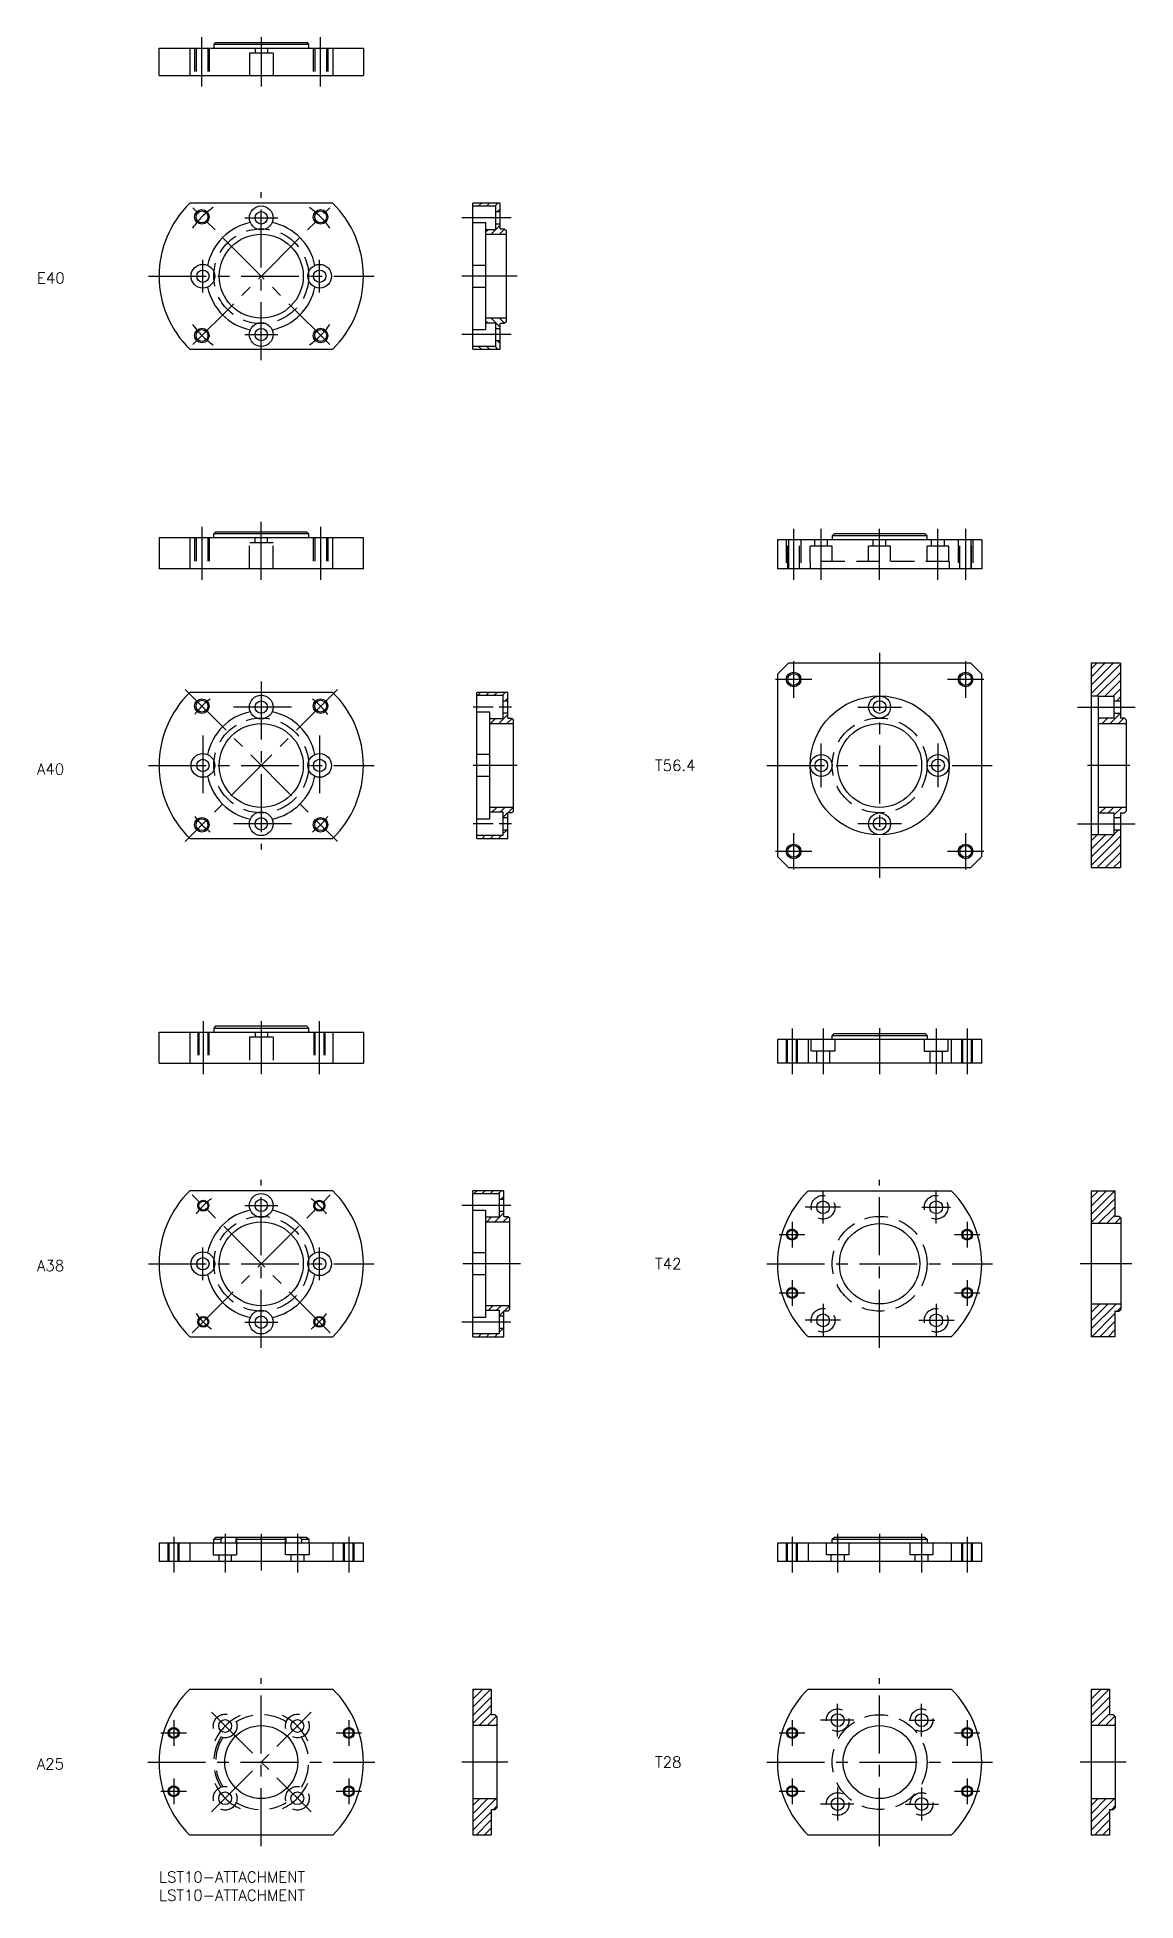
# Model space of a CAD drawing. Extents: x -33 to 268, y -8 to 503.
import ezdxf

# ---------------------------------------------------------------- set-up
doc = ezdxf.new("R2010")
doc.units = 0
doc.header["$LTSCALE"] = 0.5
doc.linetypes.add('CENTER', pattern=[50.8, 31.75, -6.35, 6.35, -6.35])
doc.linetypes.add('DASHED', pattern=[19.05, 12.7, -6.35])
for name, color, linetype in [('MSM_CENTER', 1, 'CENTER'), ('MSM_CONTINUOUS', 7, 'CONTINUOUS'), ('MSM_DASHED', 4, 'DASHED'), ('MSM_NARROW', 5, 'CONTINUOUS'), ('MSM_PART_NUMBER', 7, 'CONTINUOUS')]:
    doc.layers.add(name, color=color, linetype=linetype)
doc.styles.get("Standard").update_dxf_attribs({"font": 'txt.shx', "height": 3, "bigfont": 'bigfont.shx'})

# ---------------------------------------------------------------- blocks, each defined once
blk = doc.blocks.new('*U89')
at = {"layer": 'MSM_PART_NUMBER'}
blk.add_text('T56.4', height=3, dxfattribs=at).set_placement((135.97, 301.7))
blk = doc.blocks.new('*U90')
at = {"layer": 'MSM_PART_NUMBER'}
blk.add_text('A40', height=3, dxfattribs=at).set_placement((-33.48, 300.7))

msp = doc.modelspace()

# ---------------------------------------------------------------- linework, layer by layer
at = {"layer": 'MSM_CENTER'}
for p, q in [((11.74, 489.3), (11.74, 502.8)), ((28, 502.8), (28, 489.3)), ((44.26, 489.3), (44.26, 502.8)), ((28, 414.3), (28, 460.3)), ((9.24, 418.54), (46.76, 456.06)), ((46.76, 418.54), (9.24, 456.06)), ((23.5, 453.3), (32.5, 453.3)), ((96.5, 453.3), (83, 453.3)), ((12, 432.8), (12, 441.8)), ((44, 432.8), (44, 441.8)), ((-2.95, 437.3), (58.95, 437.3)), ((98.1, 437.3), (83, 437.3)), ((23.5, 421.3), (32.5, 421.3)), ((96.5, 421.3), (83, 421.3)), ((11.74, 368.56), (11.74, 354.06)), ((28, 354.06), (28, 370.16)), ((44.26, 368.56), (44.26, 354.06)), ((173.92, 368.06), (173.92, 354.06)), ((181.49, 354.06), (181.49, 368.06)), ((197.49, 354.06), (197.49, 368.06)), ((213.49, 354.06), (213.49, 368.06)), ((221.06, 368.06), (221.06, 354.06)), ((197.49, 334.02), (197.49, 272.38)), ((173.92, 331.77), (173.92, 321.77)), ((221.06, 331.77), (221.06, 321.77)), ((48.86, 324.06), (7.14, 282.34)), ((7.14, 324.06), (48.86, 282.34)), ((28, 326.2), (28, 280.2)), ((178.92, 326.77), (168.92, 326.77)), ((226.06, 326.77), (216.06, 326.77)), ((36.25, 319.2), (19.75, 319.2)), ((91.55, 319.2), (86.05, 319.2)), ((96.55, 319.2), (93.25, 319.2)), ((191.49, 319.2), (203.49, 319.2)), ((251.69, 319.2), (267.69, 319.2)), ((12, 311.45), (12, 294.95)), ((44, 311.45), (44, 294.95)), ((181.49, 297.2), (181.49, 309.2)), ((213.49, 309.2), (213.49, 297.2)), ((-2.95, 303.2), (58.95, 303.2)), ((98.15, 303.2), (86.05, 303.2)), ((166.54, 303.2), (228.31, 303.2)), ((266.09, 303.2), (254.49, 303.2)), ((36.25, 287.2), (19.75, 287.2)), ((91.55, 287.2), (86.05, 287.2)), ((96.55, 287.2), (93.25, 287.2)), ((203.49, 287.2), (191.49, 287.2)), ((251.69, 287.2), (267.69, 287.2)), ((173.92, 284.63), (173.92, 274.63)), ((221.06, 284.63), (221.06, 274.63)), ((178.92, 279.63), (168.92, 279.63)), ((226.06, 279.63), (216.06, 279.63)), ((12.09, 233.1), (12.09, 218.6)), ((28, 233.1), (28, 218.6)), ((43.91, 233.1), (43.91, 218.6)), ((173.49, 231.1), (173.49, 218.6)), ((181.99, 231.1), (181.99, 218.6)), ((197.49, 231.2), (197.49, 218.6)), ((212.99, 231.1), (212.99, 218.6)), ((221.49, 231.1), (221.49, 218.6)), ((28, 143.6), (28, 189.6)), ((197.49, 143.6), (197.49, 189.6)), ((9.1, 147.7), (46.9, 185.5)), ((46.9, 147.7), (9.1, 185.5)), ((181.99, 177.6), (181.99, 186.6)), ((212.99, 177.6), (212.99, 186.6)), ((23.5, 182.6), (32.5, 182.6)), ((96.45, 182.6), (82.95, 182.6)), ((186.73, 182.1), (177.05, 182.1)), ((209.05, 182.1), (216.94, 182.1)), ((169.99, 174.6), (176.99, 174.6)), ((173.49, 178.1), (173.49, 171.1)), ((217.99, 174.6), (224.99, 174.6)), ((221.49, 178.1), (221.49, 171.1)), ((12, 162.1), (12, 171.1)), ((44, 162.1), (44, 171.1)), ((-2.95, 166.6), (58.95, 166.6)), ((99.1, 166.6), (82.95, 166.6)), ((166.54, 166.6), (228.44, 166.6)), ((266.59, 166.6), (252.49, 166.6)), ((169.99, 158.6), (176.99, 158.6)), ((173.49, 162.1), (173.49, 155.1)), ((217.99, 158.6), (224.99, 158.6)), ((221.49, 162.1), (221.49, 155.1)), ((181.99, 155.6), (181.99, 146.6)), ((212.99, 155.6), (212.99, 146.6)), ((23.5, 150.6), (32.5, 150.6)), ((96.45, 150.6), (82.95, 150.6)), ((186.73, 151.1), (177.05, 151.1)), ((208.25, 151.1), (217.94, 151.1)), ((18.09, 92.6), (18.09, 82)), ((28, 92.6), (28, 82.5)), ((37.91, 92.6), (37.91, 82)), ((185.99, 92.6), (185.99, 82)), ((197.49, 92.6), (197.49, 82)), ((208.99, 92.6), (208.99, 82)), ((4, 91.72), (4, 82)), ((52, 91.72), (52, 82)), ((173.49, 91.72), (173.49, 82)), ((221.49, 91.72), (221.49, 82)), ((28, 7), (28, 53)), ((197.49, 7), (197.49, 53)), ((185.99, 37), (185.99, 46)), ((208.99, 37), (208.99, 46)), ((4, 41.5), (4, 34.5)), ((14.34, 43.66), (41.66, 16.34)), ((14.34, 16.34), (41.66, 43.66)), ((52, 41.5), (52, 34.5)), ((173.49, 41.5), (173.49, 34.5)), ((190.43, 41.5), (181.31, 41.5)), ((205.55, 41.5), (212.67, 41.5)), ((221.49, 41.5), (221.49, 34.5)), ((0.5, 38), (7.5, 38)), ((48.5, 38), (55.5, 38)), ((169.99, 38), (176.99, 38)), ((217.99, 38), (224.99, 38)), ((-3.12, 30), (59.12, 30)), ((95.6, 30), (83, 30)), ((166.54, 30), (228.44, 30)), ((265.09, 30), (252.49, 30)), ((0.5, 22), (7.5, 22)), ((4, 25.5), (4, 18.5)), ((48.5, 22), (55.5, 22)), ((52, 25.5), (52, 18.5)), ((169.99, 22), (176.99, 22)), ((173.49, 25.5), (173.49, 18.5)), ((185.99, 23), (185.99, 14)), ((208.99, 23), (208.99, 14)), ((217.99, 22), (224.99, 22)), ((221.49, 25.5), (221.49, 18.5)), ((190.43, 18.5), (181.31, 18.5)), ((204.55, 18.5), (213.67, 18.5))]:
    msp.add_line(p, q, dxfattribs=at)
for centre, radius, start, end in [((28, 437.3), 23, 125.0229, 144.9771), ((28, 437.3), 23, 35.0229, 54.9771), ((28, 437.3), 23, 215.0229, 234.9771), ((28, 437.3), 23, 305.0229, 324.9771), ((28, 303.2), 23, 127.5053, 142.4947), ((28, 303.2), 23, 37.5053, 52.4947), ((28, 303.2), 23, 217.5053, 232.4947), ((28, 303.2), 23, 307.5053, 322.4947), ((28, 166.6), 22.5, 127.3549, 142.6451), ((28, 166.6), 22.5, 37.3549, 52.6451), ((28, 166.6), 22.5, 217.3549, 232.6451), ((28, 166.6), 22.5, 307.3549, 322.6451), ((28, 30), 14, 114.4948, 155.6411), ((28, 30), 14, 24.3589, 65.5052), ((28, 30), 14, 204.3589, 245.5052), ((28, 30), 14, 294.4948, 335.6411)]:
    msp.add_arc(centre, radius, start, end, dxfattribs=at)
at = {"layer": 'MSM_CONTINUOUS'}
for p, q in [((15.5, 501.4), (15, 500.9)), ((15, 500.9), (15, 499.8)), ((15, 500.9), (41, 500.9)), ((15.5, 501.4), (40.5, 501.4)), ((41, 500.9), (40.5, 501.4)), ((41, 499.8), (41, 500.9)), ((0, 492.3), (0, 499.8)), ((0, 499.8), (56, 499.8)), ((8.4, 499.8), (8.4, 492.3)), ((47.6, 499.8), (47.6, 492.3)), ((56, 499.8), (56, 492.3)), ((0, 492.3), (56, 492.3)), ((47.6, 457.3), (8.4, 457.3)), ((86, 417.3), (86, 457.3)), ((93.5, 457.3), (86, 457.3)), ((86, 456.55), (92.2, 456.55)), ((92.2, 456.55), (92.2, 450.05)), ((92.2, 455), (93.5, 455)), ((93.5, 450.3), (93.5, 457.3)), ((86, 452), (89.5, 452)), ((89.5, 452), (89.5, 422.6)), ((92.2, 450.05), (89.5, 450.05)), ((93.5, 451.6), (92.2, 451.6)), ((93.5, 450.3), (94.6, 450.3)), ((94.6, 450.3), (95.1, 449.8)), ((95.1, 449.8), (95.1, 424.8)), ((89.5, 448.8), (95.1, 448.8)), ((89.5, 440.28), (86, 440.28)), ((86, 434.32), (89.5, 434.32)), ((95.1, 425.8), (89.5, 425.8)), ((89.5, 424.55), (92.2, 424.55)), ((92.2, 424.55), (92.2, 418.05)), ((94.6, 424.3), (93.5, 424.3)), ((93.5, 417.3), (93.5, 424.3)), ((95.1, 424.8), (94.6, 424.3)), ((89.5, 422.6), (86, 422.6)), ((92.2, 423), (93.5, 423)), ((93.5, 419.6), (92.2, 419.6)), ((8.4, 417.3), (47.6, 417.3)), ((92.2, 418.05), (86, 418.05)), ((86, 417.3), (93.5, 417.3)), ((0, 365.56), (0, 357.06)), ((56, 365.56), (0, 365.56)), ((8.4, 365.56), (8.4, 357.06)), ((15.5, 367.16), (15, 366.66)), ((15, 365.56), (15, 366.66)), ((41, 366.66), (15, 366.66)), ((40.5, 367.16), (15.5, 367.16)), ((40.5, 367.16), (41, 366.66)), ((41, 365.56), (41, 366.66)), ((47.6, 357.06), (47.6, 365.56)), ((56, 357.06), (56, 365.56)), ((169.49, 365.06), (169.49, 357.06)), ((225.49, 365.06), (169.49, 365.06)), ((172.49, 365.06), (172.49, 357.06)), ((184.99, 366.66), (184.49, 366.16)), ((184.49, 366.16), (184.49, 365.06)), ((210.49, 366.16), (184.49, 366.16)), ((209.99, 366.66), (184.99, 366.66)), ((209.99, 366.66), (210.49, 366.16)), ((210.49, 365.06), (210.49, 366.16)), ((222.49, 365.06), (222.49, 357.06)), ((225.49, 365.06), (225.49, 357.06)), ((56, 357.06), (0, 357.06)), ((225.49, 357.06), (169.49, 357.06)), ((172.49, 331.2), (169.49, 328.2)), ((169.49, 328.2), (169.49, 278.2)), ((222.49, 331.2), (172.49, 331.2)), ((225.49, 328.2), (222.49, 331.2)), ((225.49, 278.2), (225.49, 328.2)), ((263.49, 331.2), (255.49, 331.2)), ((255.49, 331.2), (255.49, 275.2)), ((263.49, 331.2), (263.49, 316.2)), ((47.6, 323.2), (8.4, 323.2)), ((87.05, 283.2), (87.05, 323.2)), ((95.55, 323.2), (87.05, 323.2)), ((87.05, 322.45), (94.25, 322.45)), ((94.25, 322.45), (94.25, 315.95)), ((95.55, 316.2), (95.55, 323.2)), ((255.49, 322.25), (257.49, 322.25)), ((257.49, 284.15), (257.49, 322.25)), ((257.49, 322.2), (261.69, 322.2)), ((261.69, 322.2), (261.69, 316.2)), ((87.05, 317.9), (90.55, 317.9)), ((90.55, 317.9), (90.55, 288.5)), ((94.25, 320.9), (95.55, 320.9)), ((95.55, 317.5), (94.25, 317.5)), ((261.69, 320.95), (263.49, 320.95)), ((263.49, 317.45), (261.69, 317.45)), ((94.25, 315.95), (90.55, 315.95)), ((90.55, 314.7), (97.15, 314.7)), ((95.55, 316.2), (96.65, 316.2)), ((96.65, 316.2), (97.15, 315.7)), ((97.15, 290.7), (97.15, 315.7)), ((261.69, 316.2), (257.49, 316.2)), ((257.49, 314.7), (265.09, 314.7)), ((264.59, 316.2), (263.49, 316.2)), ((264.59, 316.2), (265.09, 315.7)), ((265.09, 315.7), (265.09, 290.7)), ((90.55, 306.18), (87.05, 306.18)), ((87.05, 300.22), (90.55, 300.22)), ((97.15, 291.7), (90.55, 291.7)), ((265.09, 291.7), (257.49, 291.7)), ((90.55, 288.5), (87.05, 288.5)), ((90.55, 290.45), (94.25, 290.45)), ((94.25, 290.45), (94.25, 283.95)), ((94.25, 288.9), (95.55, 288.9)), ((96.65, 290.2), (95.55, 290.2)), ((95.55, 283.2), (95.55, 290.2)), ((97.15, 290.7), (96.65, 290.2)), ((257.49, 290.2), (261.69, 290.2)), ((261.69, 290.2), (261.69, 284.2)), ((261.69, 288.95), (263.49, 288.95)), ((263.49, 290.2), (264.59, 290.2)), ((263.49, 290.2), (263.49, 275.2)), ((265.09, 290.7), (264.59, 290.2)), ((8.4, 283.2), (47.6, 283.2)), ((94.25, 283.95), (87.05, 283.95)), ((87.05, 283.2), (95.55, 283.2)), ((95.55, 285.5), (94.25, 285.5)), ((257.49, 284.15), (255.49, 284.15)), ((261.69, 284.2), (257.49, 284.2)), ((263.49, 285.45), (261.69, 285.45)), ((169.49, 278.2), (172.49, 275.2)), ((222.49, 275.2), (225.49, 278.2)), ((172.49, 275.2), (222.49, 275.2)), ((255.49, 275.2), (263.49, 275.2)), ((0, 221.6), (0, 230.1)), ((0, 230.1), (56, 230.1)), ((8.4, 230.1), (8.4, 221.6)), ((15.5, 231.7), (15, 231.2)), ((15, 231.2), (15, 230.1)), ((15, 231.2), (41, 231.2)), ((40.5, 231.7), (15.5, 231.7)), ((41, 231.2), (40.5, 231.7)), ((41, 230.1), (41, 231.2)), ((47.6, 230.1), (47.6, 221.6)), ((56, 230.1), (56, 221.6)), ((169.49, 228.1), (169.49, 221.6)), ((225.49, 228.1), (169.49, 228.1)), ((177.9, 228.1), (177.9, 221.6)), ((184.49, 229.2), (184.99, 229.7)), ((184.49, 228.1), (184.49, 229.2)), ((184.49, 229.2), (210.49, 229.2)), ((184.99, 229.7), (209.99, 229.7)), ((209.99, 229.7), (210.49, 229.2)), ((210.49, 229.2), (210.49, 228.1)), ((217.09, 228.1), (217.09, 221.6)), ((225.49, 221.6), (225.49, 228.1)), ((0, 221.6), (56, 221.6)), ((225.49, 221.6), (169.49, 221.6)), ((47.6, 186.6), (8.4, 186.6)), ((86, 146.6), (86, 186.6)), ((94.5, 186.6), (86, 186.6)), ((86, 185.85), (93.2, 185.85)), ((93.2, 185.85), (93.2, 179.35)), ((93.2, 184.3), (94.5, 184.3)), ((94.5, 179.6), (94.5, 186.6)), ((177.9, 186.6), (217.09, 186.6)), ((255.49, 186.6), (255.49, 146.6)), ((255.49, 186.6), (261.99, 186.6)), ((261.99, 186.6), (261.99, 179.6)), ((86, 181.3), (89.5, 181.3)), ((89.5, 181.3), (89.5, 151.9)), ((93.2, 179.35), (89.5, 179.35)), ((94.5, 180.9), (93.2, 180.9)), ((94.5, 179.6), (95.6, 179.6)), ((95.6, 179.6), (96.1, 179.1)), ((96.1, 154.1), (96.1, 179.1)), ((263.09, 179.6), (261.99, 179.6)), ((263.59, 179.1), (263.09, 179.6)), ((263.59, 179.1), (263.59, 154.1)), ((89.5, 178.1), (96.1, 178.1)), ((263.59, 177.6), (255.49, 177.6)), ((89.5, 169.58), (86, 169.58)), ((86, 163.62), (89.5, 163.62)), ((96.1, 155.1), (89.5, 155.1)), ((89.5, 153.85), (93.2, 153.85)), ((93.2, 153.85), (93.2, 147.35)), ((95.6, 153.6), (94.5, 153.6)), ((94.5, 146.6), (94.5, 153.6)), ((96.1, 154.1), (95.6, 153.6)), ((255.49, 155.6), (263.59, 155.6)), ((261.99, 153.6), (263.09, 153.6)), ((261.99, 153.6), (261.99, 146.6)), ((263.09, 153.6), (263.59, 154.1)), ((89.5, 151.9), (86, 151.9)), ((93.2, 152.3), (94.5, 152.3)), ((94.5, 148.9), (93.2, 148.9)), ((8.4, 146.6), (47.6, 146.6)), ((93.2, 147.35), (86, 147.35)), ((86, 146.6), (94.5, 146.6)), ((217.09, 146.6), (177.9, 146.6)), ((261.99, 146.6), (255.49, 146.6)), ((0, 90), (0, 85)), ((56, 90), (0, 90)), ((8.4, 90), (8.4, 85)), ((15, 91.1), (15.5, 91.6)), ((15, 90), (15, 91.1)), ((15, 91.1), (16.93, 91.1)), ((40.5, 91.6), (15.5, 91.6)), ((17.46, 91.6), (16.93, 91.1)), ((16.93, 91.1), (16.93, 90)), ((21.14, 91.1), (21.29, 91.6)), ((21.14, 90), (21.14, 91.1)), ((21.14, 91.1), (34.86, 91.1)), ((34.86, 91.1), (34.71, 91.6)), ((34.86, 90), (34.86, 91.1)), ((38.54, 91.6), (39.04, 91.1)), ((39.04, 91.1), (39.04, 90)), ((39.04, 91.1), (41, 91.1)), ((40.5, 91.6), (41, 91.1)), ((41, 91.1), (41, 90)), ((47.6, 90), (47.6, 85)), ((56, 85), (56, 90)), ((169.49, 90), (169.49, 85)), ((225.49, 90), (169.49, 90)), ((177.9, 90), (177.9, 85)), ((184.49, 91.1), (184.99, 91.6)), ((184.49, 90), (184.49, 91.1)), ((184.49, 91.1), (210.49, 91.1)), ((209.99, 91.6), (184.99, 91.6)), ((209.99, 91.6), (210.49, 91.1)), ((210.49, 91.1), (210.49, 90)), ((217.09, 90), (217.09, 85)), ((225.49, 85), (225.49, 90)), ((56, 85), (0, 85)), ((225.49, 85), (169.49, 85)), ((8.4, 50), (47.6, 50)), ((86, 50), (91, 50)), ((86, 50), (86, 10)), ((91, 50), (91, 43)), ((177.9, 50), (217.09, 50)), ((255.49, 50), (255.49, 10)), ((255.49, 50), (260.49, 50)), ((260.49, 50), (260.49, 43)), ((92.1, 43), (91, 43)), ((92.6, 42.5), (92.1, 43)), ((92.6, 42.5), (92.6, 17.5)), ((261.59, 43), (260.49, 43)), ((262.09, 42.5), (261.59, 43)), ((262.09, 42.5), (262.09, 17.5)), ((92.6, 40), (86, 40)), ((262.09, 40), (255.49, 40)), ((86, 20), (92.6, 20)), ((91, 17), (92.1, 17)), ((91, 17), (91, 10)), ((92.1, 17), (92.6, 17.5)), ((255.49, 20), (262.09, 20)), ((260.49, 17), (261.59, 17)), ((260.49, 17), (260.49, 10)), ((261.59, 17), (262.09, 17.5)), ((47.6, 10), (8.4, 10)), ((91, 10), (86, 10)), ((217.09, 10), (177.9, 10)), ((260.49, 10), (255.49, 10))]:
    msp.add_line(p, q, dxfattribs=at)
for centre, radius in [((11.74, 453.56), 1.62), ((28, 453.3), 3.25), ((28, 453.3), 1.7), ((44.26, 453.56), 1.62), ((28, 437.3), 11.5), ((12, 437.3), 3.25), ((44, 437.3), 3.25), ((12, 437.3), 1.7), ((44, 437.3), 1.7), ((28, 421.3), 3.25), ((11.74, 421.04), 1.62), ((28, 421.3), 1.7), ((44.26, 421.04), 1.62), ((173.92, 326.77), 1.62), ((221.06, 326.77), 1.62), ((28, 319.2), 3.25), ((197.49, 303.2), 19.05), ((197.49, 319.2), 3), ((11.74, 319.46), 1.62), ((28, 319.2), 1.7), ((44.26, 319.46), 1.62), ((197.49, 319.2), 1.75), ((28, 303.2), 11.5), ((197.49, 303.2), 11.5), ((12, 303.2), 3.25), ((12, 303.2), 1.7), ((44, 303.2), 3.25), ((44, 303.2), 1.7), ((181.49, 303.2), 3), ((181.49, 303.2), 1.75), ((213.49, 303.2), 3), ((213.49, 303.2), 1.75), ((11.74, 286.94), 1.62), ((28, 287.2), 3.25), ((28, 287.2), 1.7), ((44.26, 286.94), 1.62), ((197.49, 287.2), 3), ((197.49, 287.2), 1.75), ((173.92, 279.63), 1.62), ((221.06, 279.63), 1.62), ((28, 182.6), 3.25), ((28, 182.6), 1.7), ((12.09, 182.51), 1.23), ((43.91, 182.51), 1.23), ((181.99, 182.1), 1.75), ((212.99, 182.1), 1.75), ((28, 166.6), 11.5), ((173.49, 174.6), 1.23), ((197.49, 166.6), 11), ((221.49, 174.6), 1.23), ((12, 166.6), 3.25), ((44, 166.6), 3.25), ((12, 166.6), 1.7), ((44, 166.6), 1.7), ((173.49, 158.6), 1.23), ((221.49, 158.6), 1.23), ((28, 150.6), 3.25), ((12.09, 150.69), 1.23), ((28, 150.6), 1.7), ((43.91, 150.69), 1.23), ((181.99, 151.1), 1.75), ((212.99, 151.1), 1.75), ((18.1, 39.9), 1.75), ((37.9, 39.9), 1.75), ((185.99, 41.5), 1.75), ((208.99, 41.5), 1.75), ((4, 38), 1.23), ((28, 30), 10), ((52, 38), 1.23), ((173.49, 38), 1.23), ((197.49, 30), 10), ((221.49, 38), 1.23), ((4, 22), 1.23), ((18.1, 20.1), 1.75), ((37.9, 20.1), 1.75), ((52, 22), 1.23), ((173.49, 22), 1.23), ((221.49, 22), 1.23), ((185.99, 18.5), 1.75), ((208.99, 18.5), 1.75)]:
    msp.add_circle(centre, radius, dxfattribs=at)
for centre, radius, start, end in [((28, 437.3), 28, 134.4153, 225.5847), ((28, 437.3), 28, 314.4153, 45.5847), ((28, 437.3), 15, 101.4558, 168.5442), ((28, 437.3), 15, 11.4558, 78.5442), ((28, 437.3), 15, 191.4558, 258.5442), ((28, 437.3), 15, 281.4558, 348.5442), ((28, 303.2), 28, 134.4153, 225.5847), ((28, 303.2), 28, 314.4153, 45.5847), ((28, 303.2), 15, 101.4558, 168.5442), ((28, 303.2), 15, 11.4558, 78.5442), ((28, 303.2), 15, 191.4558, 258.5442), ((28, 303.2), 15, 281.4558, 348.5442), ((28, 166.6), 28, 134.4153, 225.5847), ((28, 166.6), 28, 314.4153, 45.5847), ((197.49, 166.6), 28, 134.4153, 225.5847), ((197.49, 166.6), 28, 314.4153, 45.5847), ((28, 166.6), 15, 101.4558, 168.5442), ((28, 166.6), 15, 11.4558, 78.5442), ((28, 166.6), 15, 191.4558, 258.5442), ((28, 166.6), 15, 281.4558, 348.5442), ((28, 30), 28, 134.4153, 225.5847), ((28, 30), 28, 314.4153, 45.5847), ((197.49, 30), 28, 134.4153, 225.5847), ((197.49, 30), 28, 314.4153, 45.5847)]:
    msp.add_arc(centre, radius, start, end, dxfattribs=at)
at = {"layer": 'MSM_DASHED'}
for p, q in [((9.74, 499.8), (9.74, 492.3)), ((10.12, 499.8), (10.12, 492.3)), ((13.36, 499.8), (13.36, 492.3)), ((13.74, 499.8), (13.74, 492.3)), ((24.75, 498.5), (24.75, 492.3)), ((24.75, 498.5), (31.25, 498.5)), ((26.3, 499.8), (26.3, 498.5)), ((29.7, 499.8), (29.7, 498.5)), ((31.25, 498.5), (31.25, 492.3)), ((42.26, 499.8), (42.26, 492.3)), ((42.64, 499.8), (42.64, 492.3)), ((45.88, 499.8), (45.88, 492.3)), ((46.26, 499.8), (46.26, 492.3)), ((9.74, 365.56), (9.74, 357.06)), ((10.12, 365.56), (10.12, 357.06)), ((13.36, 365.56), (13.36, 357.06)), ((13.74, 365.56), (13.74, 357.06)), ((24.75, 357.06), (24.75, 364.26)), ((31.25, 364.26), (24.75, 364.26)), ((26.3, 364.26), (26.3, 365.56)), ((29.7, 364.26), (29.7, 365.56)), ((31.25, 357.06), (31.25, 364.26)), ((42.26, 365.56), (42.26, 357.06)), ((42.64, 365.56), (42.64, 357.06)), ((45.88, 365.56), (45.88, 357.06)), ((46.26, 365.56), (46.26, 357.06)), ((171.92, 365.06), (171.92, 357.06)), ((172.3, 357.06), (172.3, 365.06)), ((175.54, 357.06), (175.54, 365.06)), ((175.92, 365.06), (175.92, 357.06)), ((178.49, 359.06), (178.49, 363.26)), ((184.49, 363.26), (178.49, 363.26)), ((179.74, 363.26), (179.74, 365.06)), ((183.24, 363.26), (183.24, 365.06)), ((184.49, 359.06), (184.49, 363.26)), ((194.49, 359.06), (194.49, 363.26)), ((200.49, 363.26), (194.49, 363.26)), ((195.74, 363.26), (195.74, 365.06)), ((199.24, 363.26), (199.24, 365.06)), ((200.49, 359.06), (200.49, 363.26)), ((210.49, 359.06), (210.49, 363.26)), ((216.49, 363.26), (210.49, 363.26)), ((211.74, 363.26), (211.74, 365.06)), ((215.24, 363.26), (215.24, 365.06)), ((216.49, 359.06), (216.49, 363.26)), ((219.06, 365.06), (219.06, 357.06)), ((219.44, 357.06), (219.44, 365.06)), ((222.68, 357.06), (222.68, 365.06)), ((223.06, 365.06), (223.06, 357.06)), ((178.44, 359.06), (178.44, 357.06)), ((216.54, 359.06), (178.44, 359.06)), ((216.54, 359.06), (216.54, 357.06)), ((10.59, 230.1), (10.59, 221.6)), ((10.86, 230.1), (10.86, 221.6)), ((13.32, 230.1), (13.32, 221.6)), ((13.59, 230.1), (13.59, 221.6)), ((26.3, 230.1), (26.3, 228.8)), ((29.7, 230.1), (29.7, 228.8)), ((42.41, 230.1), (42.41, 221.6)), ((42.68, 230.1), (42.68, 221.6)), ((45.14, 230.1), (45.14, 221.6)), ((45.41, 230.1), (45.41, 221.6)), ((24.75, 228.8), (24.75, 221.6)), ((24.75, 228.8), (31.25, 228.8)), ((31.25, 228.8), (31.25, 221.6)), ((171.99, 221.6), (171.99, 228.1)), ((172.26, 221.6), (172.26, 228.1)), ((174.72, 221.6), (174.72, 228.1)), ((174.99, 221.6), (174.99, 228.1)), ((178.74, 224.9), (178.74, 228.1)), ((185.24, 224.9), (178.74, 224.9)), ((180.24, 221.6), (180.24, 224.9)), ((183.74, 224.9), (183.74, 221.6)), ((185.24, 228.1), (185.24, 224.9)), ((209.74, 228.1), (209.74, 224.9)), ((209.74, 224.9), (216.24, 224.9)), ((211.24, 224.9), (211.24, 221.6)), ((214.74, 221.6), (214.74, 224.9)), ((216.24, 224.9), (216.24, 228.1)), ((219.99, 221.6), (219.99, 228.1)), ((220.26, 221.6), (220.26, 228.1)), ((222.72, 221.6), (222.72, 228.1)), ((222.99, 221.6), (222.99, 228.1)), ((2.5, 85), (2.5, 90)), ((2.77, 85), (2.77, 90)), ((5.23, 85), (5.23, 90)), ((5.5, 85), (5.5, 90)), ((14.84, 90), (14.84, 86.8)), ((21.34, 86.8), (21.34, 91.6)), ((34.66, 86.8), (34.66, 91.6)), ((41.16, 90), (41.16, 86.8)), ((50.5, 85), (50.5, 90)), ((50.77, 85), (50.77, 90)), ((53.23, 85), (53.23, 90)), ((53.5, 85), (53.5, 90)), ((171.99, 85), (171.99, 90)), ((172.26, 85), (172.26, 90)), ((174.72, 85), (174.72, 90)), ((174.99, 85), (174.99, 90)), ((182.89, 86.8), (182.89, 90)), ((189.09, 90), (189.09, 86.8)), ((205.89, 86.8), (205.89, 90)), ((212.09, 90), (212.09, 86.8)), ((219.99, 85), (219.99, 90)), ((220.26, 85), (220.26, 90)), ((222.72, 85), (222.72, 90)), ((222.99, 85), (222.99, 90)), ((14.84, 86.8), (21.34, 86.8)), ((16.34, 86.8), (16.34, 85)), ((19.84, 85), (19.84, 86.8)), ((41.16, 86.8), (34.66, 86.8)), ((36.16, 85), (36.16, 86.8)), ((39.66, 86.8), (39.66, 85)), ((189.09, 86.8), (182.89, 86.8)), ((184.24, 85), (184.24, 86.8)), ((187.74, 86.8), (187.74, 85)), ((212.09, 86.8), (205.89, 86.8)), ((207.24, 85), (207.24, 86.8)), ((210.74, 86.8), (210.74, 85))]:
    msp.add_line(p, q, dxfattribs=at)
for centre, radius in [((28, 437.3), 13), ((28, 303.2), 13), ((197.49, 303.2), 13), ((181.99, 182.1), 3.25), ((212.99, 182.1), 3.25), ((28, 166.6), 13), ((197.49, 166.6), 13), ((181.99, 151.1), 3.25), ((212.99, 151.1), 3.25), ((18.1, 39.9), 3.25), ((37.9, 39.9), 3.25), ((185.99, 41.5), 3.1), ((197.49, 30), 13), ((208.99, 41.5), 3.1), ((18.1, 20.1), 3.25), ((37.9, 20.1), 3.25), ((185.99, 18.5), 3.1), ((208.99, 18.5), 3.1)]:
    msp.add_circle(centre, radius, dxfattribs=at)
for centre, radius, start, end in [((28, 30), 13, 58.1622, 121.8378), ((27.98, 30), 13, 148.1622, 211.8378), ((27.98, 30), 12.5, 147.489, 211.8378), ((28, 30), 13, 328.1622, 31.8378), ((28, 30), 13, 238.1622, 301.8378)]:
    msp.add_arc(centre, radius, start, end, dxfattribs=at)
at = {"layer": 'MSM_NARROW'}
for p, q in [((86, 457.22), (86.08, 457.3)), ((87.58, 456.55), (88.33, 457.3)), ((89.82, 456.55), (90.57, 457.3)), ((92.07, 456.55), (92.82, 457.3)), ((92.76, 455), (93.5, 455.74)), ((89.5, 449.49), (90.06, 450.05)), ((91.05, 448.8), (93.5, 451.25)), ((93.3, 448.8), (94.7, 450.2)), ((89.5, 425.11), (90.06, 424.55)), ((91.05, 425.8), (93.5, 423.35)), ((93.3, 425.8), (94.7, 424.4)), ((92.76, 419.6), (93.5, 418.86)), ((86, 417.38), (86.08, 417.3)), ((87.58, 418.05), (88.33, 417.3)), ((89.82, 418.05), (90.57, 417.3)), ((92.07, 418.05), (92.82, 417.3)), ((255.49, 329.67), (257.02, 331.2)), ((255.49, 327.43), (259.26, 331.2)), ((255.49, 325.18), (261.51, 331.2)), ((255.49, 322.94), (263.49, 330.94)), ((257.05, 322.25), (263.49, 328.69)), ((87.38, 322.45), (88.13, 323.2)), ((89.63, 322.45), (90.38, 323.2)), ((91.87, 322.45), (92.62, 323.2)), ((94.12, 322.45), (94.87, 323.2)), ((259.24, 322.2), (263.49, 326.45)), ((261.49, 322.2), (263.49, 324.2)), ((262.48, 320.95), (263.49, 321.96)), ((93.1, 314.7), (95.55, 317.15)), ((94.81, 320.9), (95.55, 321.64)), ((260.72, 314.7), (263.47, 317.45)), ((90.86, 314.7), (92.11, 315.95)), ((95.35, 314.7), (96.75, 316.1)), ((257.49, 315.96), (257.73, 316.2)), ((258.48, 314.7), (259.98, 316.2)), ((262.97, 314.7), (264.47, 316.2)), ((91.3, 290.45), (92.55, 291.7)), ((93.55, 290.45), (94.8, 291.7)), ((94.25, 288.9), (97.04, 291.7)), ((257.87, 290.2), (259.37, 291.7)), ((260.12, 290.2), (261.62, 291.7)), ((261.69, 289.53), (263.86, 291.7)), ((263.36, 288.95), (263.49, 289.09)), ((87.05, 283.95), (87.05, 283.95)), ((88.54, 283.2), (89.29, 283.95)), ((90.79, 283.2), (91.54, 283.95)), ((93.03, 283.2), (93.78, 283.95)), ((94.25, 284.41), (95.33, 285.5)), ((95.28, 283.2), (95.55, 283.47)), ((255.49, 280.28), (259.41, 284.2)), ((255.49, 278.04), (261.65, 284.2)), ((255.49, 282.53), (257.11, 284.15)), ((255.49, 275.79), (263.49, 283.79)), ((257.14, 275.2), (263.49, 281.55)), ((261.69, 284.24), (262.9, 285.45)), ((259.39, 275.2), (263.49, 279.3)), ((261.64, 275.2), (263.49, 277.06)), ((86.33, 185.85), (87.08, 186.6)), ((88.58, 185.85), (89.33, 186.6)), ((90.82, 185.85), (91.57, 186.6)), ((93.07, 185.85), (93.82, 186.6)), ((93.76, 184.3), (94.5, 185.04)), ((255.49, 180.15), (261.95, 186.6)), ((255.49, 182.39), (259.7, 186.6)), ((255.49, 184.64), (257.46, 186.6)), ((255.49, 177.9), (261.99, 184.4)), ((89.81, 178.1), (91.06, 179.35)), ((92.05, 178.1), (94.5, 180.55)), ((94.3, 178.1), (95.7, 179.5)), ((257.44, 177.6), (261.99, 182.16)), ((259.68, 177.6), (261.99, 179.91)), ((261.93, 177.6), (263.51, 179.18)), ((90.26, 153.85), (91.51, 155.1)), ((92.5, 153.85), (93.75, 155.1)), ((93.2, 152.3), (96, 155.1)), ((255.49, 148.72), (262.38, 155.6)), ((255.49, 150.96), (260.13, 155.6)), ((255.49, 153.21), (257.89, 155.6)), ((255.49, 155.45), (255.64, 155.6)), ((262.62, 153.6), (263.59, 154.57)), ((93.2, 147.81), (94.29, 148.9)), ((255.62, 146.6), (261.99, 152.97)), ((257.87, 146.6), (261.99, 150.73)), ((260.11, 146.6), (261.99, 148.48)), ((86, 147.35), (86, 147.35)), ((87.5, 146.6), (88.25, 147.35)), ((89.74, 146.6), (90.49, 147.35)), ((91.99, 146.6), (92.74, 147.35)), ((94.23, 146.6), (94.5, 146.87)), ((86, 45.05), (90.95, 50)), ((86, 47.29), (88.71, 50)), ((86, 49.54), (86.46, 50)), ((86, 42.8), (91, 47.8)), ((255.49, 45.05), (260.45, 50)), ((255.49, 47.29), (258.2, 50)), ((255.49, 49.54), (255.96, 50)), ((255.49, 42.8), (260.49, 47.8)), ((86, 40.56), (91, 45.56)), ((87.69, 40), (91, 43.31)), ((89.93, 40), (92.52, 42.58)), ((255.49, 40.56), (260.49, 45.56)), ((257.18, 40), (260.49, 43.31)), ((259.43, 40), (262.01, 42.58)), ((92.18, 40), (92.6, 40.42)), ((261.67, 40), (262.09, 40.42)), ((86, 13.62), (92.38, 20)), ((86, 15.86), (90.14, 20)), ((86, 18.11), (87.89, 20)), ((86, 11.37), (91, 16.37)), ((91.63, 17), (92.6, 17.97)), ((255.49, 13.62), (261.88, 20)), ((255.49, 15.86), (259.63, 20)), ((255.49, 18.11), (257.39, 20)), ((255.49, 11.37), (260.49, 16.37)), ((261.12, 17), (262.09, 17.97)), ((86.87, 10), (91, 14.13)), ((89.12, 10), (91, 11.88)), ((256.37, 10), (260.49, 14.13)), ((258.61, 10), (260.49, 11.88))]:
    msp.add_line(p, q, dxfattribs=at)
for centre, radius in [((11.74, 453.56), 2), ((44.26, 453.56), 2), ((11.74, 421.04), 2), ((44.26, 421.04), 2), ((173.92, 326.77), 2), ((221.06, 326.77), 2), ((11.74, 319.46), 2), ((44.26, 319.46), 2), ((11.74, 286.94), 2), ((44.26, 286.94), 2), ((173.92, 279.63), 2), ((221.06, 279.63), 2), ((12.09, 182.51), 1.5), ((43.91, 182.51), 1.5), ((173.49, 174.6), 1.5), ((221.49, 174.6), 1.5), ((173.49, 158.6), 1.5), ((221.49, 158.6), 1.5), ((12.09, 150.69), 1.5), ((43.91, 150.69), 1.5), ((4, 38), 1.5), ((52, 38), 1.5), ((173.49, 38), 1.5), ((221.49, 38), 1.5), ((4, 22), 1.5), ((52, 22), 1.5), ((173.49, 22), 1.5), ((221.49, 22), 1.5)]:
    msp.add_circle(centre, radius, dxfattribs=at)

# ---------------------------------------------------------------- block references
at = {"layer": 'MSM_CONTINUOUS'}
for name in ['*U90', '*U89']:
    msp.add_blockref(name, (0, 0), dxfattribs=at)

# ---------------------------------------------------------------- texts
at = {"layer": 'MSM_PART_NUMBER'}
for s, p in [('E40', (-33.47, 435.3)), ('A38', (-33.48, 164.6)), ('T42', (135.97, 165.1)), ('A25', (-33.53, 28)), ('T28', (135.97, 28.5)), ('LST10-ATTACHMENT', (0, -3)), ('LST10-ATTACHMENT', (0, -8))]:
    msp.add_text(s, height=3, dxfattribs=at).set_placement(p)

doc.saveas('drawing.dxf')
